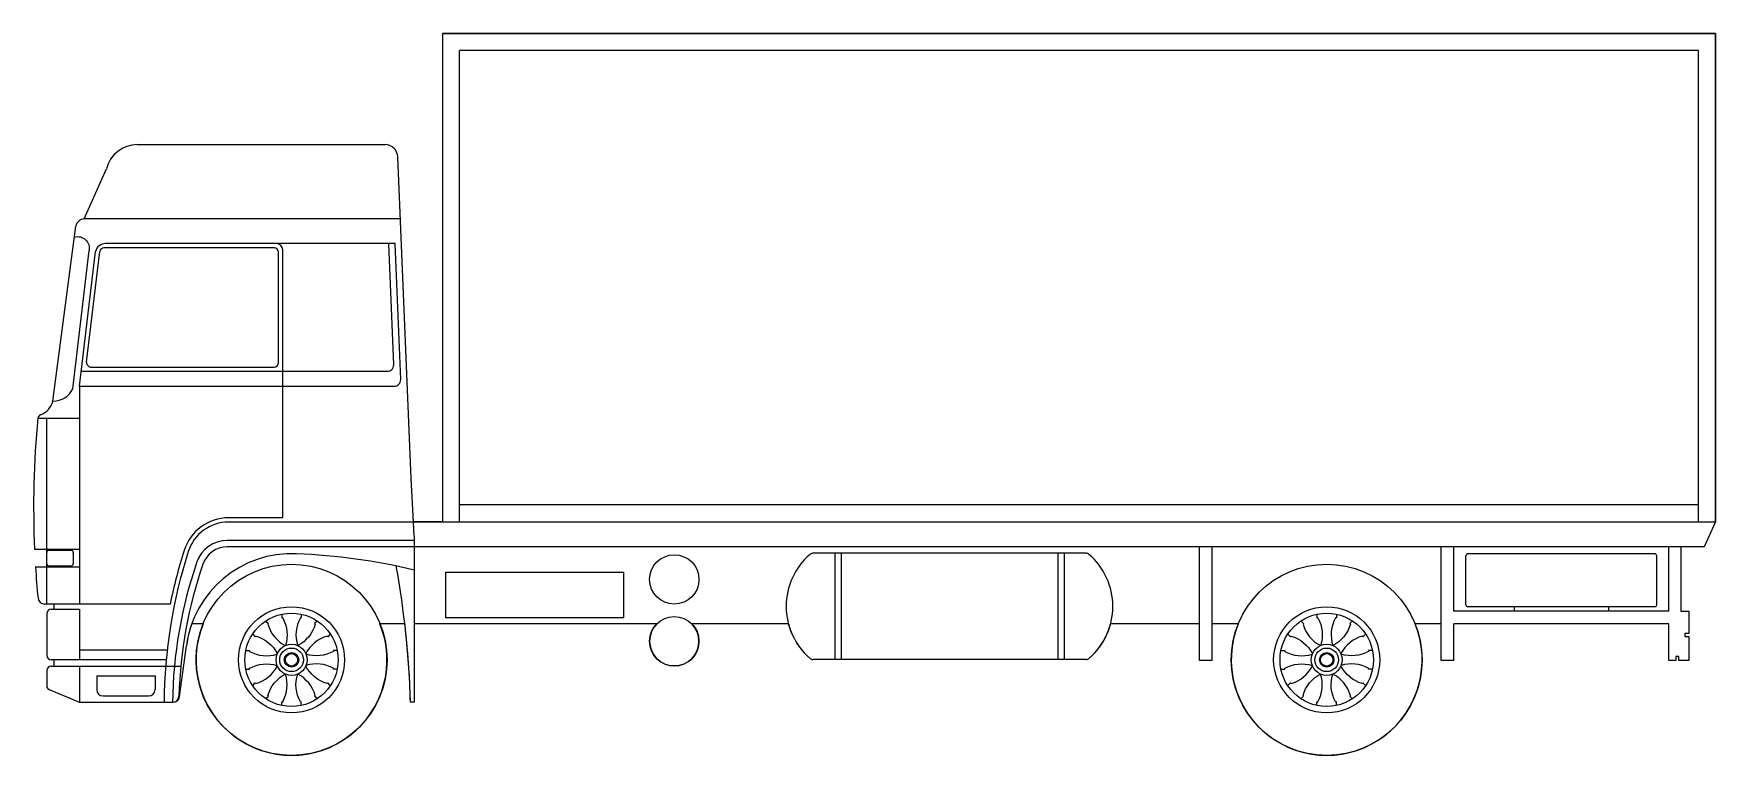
# Model space of a CAD drawing. Extents: x -1.22 to 6.71, y 0 to 3.4.
import ezdxf

# ---------------------------------------------------------------- set-up
doc = ezdxf.new("R2010")
doc.units = 0
doc.header["$MEASUREMENT"] = 0
doc.layers.get('0').update_dxf_attribs({"linetype": 'CONTINUOUS'})

msp = doc.modelspace()

# ---------------------------------------------------------------- linework, layer by layer
for p, q in [((6.7115, 3.4), (0.7115, 3.4)), ((0.7115, 3.4), (0.7115, 1.1)), ((6.7115, 3.4), (0.7115, 3.4)), ((6.7115, 1.1), (6.7115, 3.4)), ((6.7115, 1.1), (6.7115, 3.4)), ((0.7915, 1.1), (0.7915, 3.32)), ((6.6315, 3.32), (0.7915, 3.32)), ((6.6315, 1.1), (6.6315, 3.32)), ((-0.7269, 2.8771), (0.4408, 2.8771)), ((-0.7269, 2.8771), (0.4408, 2.8771)), ((0.5642, 1.3049), (0.5008, 2.8196)), ((0.5642, 1.3049), (0.5008, 2.8196)), ((-0.9768, 2.5271), (-0.8726, 2.7626)), ((-0.9768, 2.5271), (-0.8726, 2.7626)), ((-1.1246, 1.6691), (-1.0164, 2.4928)), ((-1.1246, 1.6691), (-1.0164, 2.4928)), ((0.513, 2.5271), (-0.9768, 2.5271)), ((-0.0813, 2.3909), (-0.8845, 2.3909)), ((0.4878, 2.4109), (-0.8762, 2.4109)), ((-0.0413, 1.1189), (-0.0413, 2.3809)), ((0.4817, 1.8405), (0.4579, 2.4096)), ((0.5146, 1.7705), (0.4878, 2.4109)), ((-1.0309, 1.7269), (-0.9541, 2.3779)), ((-0.9992, 1.7392), (-0.9243, 2.3743)), ((-0.9659, 1.8516), (-0.9043, 2.3732)), ((-0.0613, 1.8492), (-0.0613, 2.3709)), ((-0.946, 1.8292), (-0.0813, 1.8292)), ((-0.991, 1.8092), (0.4517, 1.8092)), ((-0.9992, 1.7392), (0.4847, 1.7392)), ((-0.9992, 1.7392), (-0.9992, 0.713)), ((-1.1958, 1.5878), (-0.9992, 1.5878)), ((-1.1538, 0.713), (-1.1538, 1.5878)), ((0.5749, 1.0989), (0.5642, 1.3049)), ((0.5749, 1.0989), (0.5642, 1.3049)), ((-0.0413, 1.1189), (-0.2964, 1.1189)), ((6.6315, 1.18), (0.7915, 1.18)), ((0.5749, 1.0989), (-0.2964, 1.0989)), ((0.5748, 1.1), (6.7115, 1.1)), ((0.5784, 1.0322), (0.5749, 1.0989)), ((0.5784, 1.0322), (0.5784, 0.25)), ((6.7115, 1.1), (6.6581, 0.9818)), ((6.7115, 1.1), (6.6581, 0.9818)), ((-1.2114, 0.971), (-0.9992, 0.971)), ((-1.2114, 0.971), (-1.1538, 0.971)), ((-1.1538, 0.8878), (-1.1538, 0.971)), ((-1.1438, 0.966), (-1.0392, 0.966)), ((-1.0292, 0.956), (-1.0292, 0.9028)), ((0.5784, 1.0118), (-0.3042, 1.0118)), ((0.5784, 0.9818), (-0.3042, 0.9818)), ((6.6581, 0.9818), (0.5784, 0.9818)), ((3.7459, 0.9518), (2.4572, 0.9518)), ((2.5611, 0.9518), (2.5611, 0.4518)), ((2.5911, 0.9518), (2.5911, 0.4518)), ((3.6119, 0.9518), (3.6119, 0.4518)), ((3.6419, 0.9518), (3.6419, 0.4518)), ((4.2794, 0.4463), (4.2794, 0.9818)), ((4.3394, 0.4463), (4.3394, 0.9818)), ((5.4194, 0.4463), (5.4194, 0.9818)), ((5.4794, 0.6798), (5.4794, 0.9818)), ((6.4915, 0.6798), (6.4915, 0.9818)), ((6.5488, 0.9818), (6.5488, 0.6798)), ((6.5488, 0.9818), (6.5488, 0.6798)), ((6.6581, 0.9818), (6.5488, 0.9818)), ((-1.2069, 0.8878), (-0.9992, 0.8878)), ((-1.2069, 0.8878), (-1.1538, 0.8878)), ((-1.1438, 0.8928), (-1.0392, 0.8928)), ((5.5354, 0.7098), (5.5354, 0.9398)), ((6.4254, 0.9498), (5.5454, 0.9498)), ((6.4354, 0.7098), (6.4354, 0.9398)), ((0.7276, 0.6482), (0.7276, 0.8636)), ((0.7276, 0.8636), (1.5656, 0.8636)), ((1.5656, 0.6482), (1.5656, 0.8636)), ((-0.5719, 0.713), (-1.1652, 0.713)), ((-1.12, 0.713), (-1.1652, 0.713)), ((-1.1538, 0.6685), (-1.1538, 0.47)), ((-1.1538, 0.6685), (-1.1538, 0.47)), ((-1.1338, 0.6885), (-0.9992, 0.6885)), ((-1.1338, 0.6885), (-1.12, 0.6885)), ((-1.12, 0.713), (-1.12, 0.6885)), ((-1.12, 0.713), (-1.12, 0.6885)), ((-0.9992, 0.6885), (-0.9992, 0.45)), ((1.5656, 0.6482), (0.7276, 0.6482)), ((6.4915, 0.6798), (5.4794, 0.6798)), ((6.4254, 0.6998), (5.5454, 0.6998)), ((5.7636, 0.6998), (5.7636, 0.6798)), ((6.2073, 0.6998), (6.2073, 0.6798)), ((6.5488, 0.6798), (6.5865, 0.6798)), ((6.5488, 0.6798), (6.5865, 0.6798)), ((6.5865, 0.6798), (6.5865, 0.5748)), ((6.5865, 0.6798), (6.5865, 0.5748)), ((-0.4167, 0.6198), (-0.4703, 0.6198)), ((-0.4167, 0.6198), (-0.4703, 0.6198)), ((0.5339, 0.6198), (0.4167, 0.6198)), ((0.5339, 0.6198), (0.4167, 0.6198)), ((1.7218, 0.6198), (0.5784, 0.6198)), ((1.7218, 0.6198), (0.5784, 0.6198)), ((0.5784, 0.6198), (0.5784, 0.25)), ((2.3421, 0.6198), (1.8866, 0.6198)), ((2.3421, 0.6198), (1.8866, 0.6198)), ((4.2794, 0.6198), (3.8609, 0.6198)), ((4.2794, 0.6198), (3.8609, 0.6198)), ((4.2794, 0.4463), (4.2794, 0.6198)), ((4.4627, 0.6198), (4.3394, 0.6198)), ((4.4627, 0.6198), (4.3394, 0.6198)), ((4.3394, 0.4463), (4.3394, 0.6198)), ((5.4194, 0.6198), (5.2962, 0.6198)), ((5.4194, 0.6198), (5.2962, 0.6198)), ((5.4194, 0.4463), (5.4194, 0.6198)), ((5.4794, 0.4463), (5.4794, 0.6198)), ((6.4915, 0.6198), (5.4794, 0.6198)), ((6.4915, 0.6198), (5.4794, 0.6198)), ((5.4794, 0.4463), (5.4794, 0.6198)), ((6.4915, 0.4463), (6.4915, 0.6198)), ((6.4915, 0.4463), (6.4915, 0.6198)), ((6.5865, 0.5748), (6.5674, 0.5748)), ((6.5674, 0.5748), (6.5674, 0.5606)), ((6.5674, 0.5748), (6.5674, 0.5606)), ((6.5865, 0.5748), (6.5674, 0.5748)), ((6.5674, 0.5606), (6.5865, 0.5606)), ((6.5674, 0.5606), (6.5865, 0.5606)), ((6.5865, 0.5606), (6.5865, 0.4463)), ((6.5865, 0.5606), (6.5865, 0.4463)), ((-0.5861, 0.495), (-0.9992, 0.495)), ((-0.5275, 0.276), (-0.4956, 0.5159)), ((-0.5275, 0.276), (-0.4956, 0.5159)), ((-1.1538, 0.4), (-1.1538, 0.3275)), ((-1.1538, 0.4), (-1.1538, 0.3275)), ((-0.5907, 0.45), (-1.1338, 0.45)), ((-1.12, 0.45), (-1.1338, 0.45)), ((-1.1338, 0.42), (-0.5221, 0.42)), ((-1.1338, 0.42), (-1.12, 0.42)), ((-1.12, 0.45), (-1.12, 0.42)), ((-1.12, 0.45), (-1.12, 0.42)), ((-0.9992, 0.42), (-0.9992, 0.25)), ((3.7459, 0.4518), (2.4572, 0.4518)), ((3.7459, 0.4518), (2.4572, 0.4518)), ((4.3394, 0.4463), (4.2794, 0.4463)), ((4.3394, 0.4463), (4.2794, 0.4463)), ((5.4794, 0.4463), (5.4194, 0.4463)), ((5.4794, 0.4463), (5.4194, 0.4463)), ((6.5248, 0.4463), (6.4915, 0.4463)), ((6.5248, 0.4463), (6.4915, 0.4463)), ((6.539, 0.4655), (6.5248, 0.4655)), ((6.5248, 0.4655), (6.5248, 0.4463)), ((6.5248, 0.4655), (6.5248, 0.4463)), ((6.539, 0.4655), (6.5248, 0.4655)), ((6.539, 0.4463), (6.539, 0.4655)), ((6.539, 0.4463), (6.539, 0.4655)), ((6.5865, 0.4463), (6.539, 0.4463)), ((6.5865, 0.4463), (6.539, 0.4463)), ((-0.9184, 0.375), (-0.6434, 0.375)), ((-0.9184, 0.375), (-0.9184, 0.31)), ((-0.6434, 0.375), (-0.6434, 0.31)), ((-1.0051, 0.2516), (-1.1416, 0.3091)), ((-1.0051, 0.2516), (-1.1416, 0.3091)), ((-0.9974, 0.25), (-0.5573, 0.25)), ((-0.9974, 0.25), (-0.5573, 0.25)), ((-0.8884, 0.28), (-0.6734, 0.28)), ((0.5784, 0.25), (0.5605, 0.25)), ((0.5784, 0.25), (0.5605, 0.25))]:
    msp.add_line(p, q)
msp.add_lwpolyline([(0.7115, 3.4), (6.7115, 3.4), (6.7115, 1.1), (6.7115, 3.4), (0.7115, 3.4), (0.7115, 1.1), (0.5748, 1.1)])
for points in [[(-1.023, 2.4423, -0.540036), (-0.9541, 2.3779, 0.084606)], [(-0.0458, 0.6644), (-0.0458, 0.6477), (-0.0416, 0.6477, -0.206806), (-0.0289, 0.5172, 1.723661)], [(0.0458, 0.6644), (0.0458, 0.6477), (0.0416, 0.6477, 0.206806), (0.0289, 0.5172, -1.723661)], [(4.8336, 0.6644), (4.8336, 0.6477), (4.8378, 0.6477, -0.206806), (4.8506, 0.5172, 1.723661)], [(4.9252, 0.6644), (4.9252, 0.6477), (4.921, 0.6477, 0.206806), (4.9083, 0.5172, -1.723661)], [(-0.1826, 0.5705), (-0.1708, 0.5587), (-0.1678, 0.5616, -0.205207), (-0.067, 0.4793, 1.723661)], [(-0.1205, 0.6326), (-0.1087, 0.6208), (-0.1116, 0.6178, 0.205207), (-0.0293, 0.517, -1.723661)], [(0.1205, 0.6326), (0.1087, 0.6208), (0.1116, 0.6178, -0.205207), (0.0293, 0.517, 1.723661)], [(0.1826, 0.5705), (0.1708, 0.5587), (0.1678, 0.5616, 0.205207), (0.067, 0.4793, -1.723661)], [(4.6968, 0.5705), (4.7086, 0.5587), (4.7116, 0.5616, -0.205207), (4.8124, 0.4793, 1.723661)], [(4.7589, 0.6326), (4.7707, 0.6208), (4.7678, 0.6178, 0.205207), (4.8501, 0.517, -1.723661)], [(4.9999, 0.6326), (4.9881, 0.6208), (4.9911, 0.6178, -0.205207), (4.9087, 0.517, 1.723661)], [(5.062, 0.5705), (5.0502, 0.5587), (5.0473, 0.5616, 0.205207), (4.9464, 0.4793, -1.723661)], [(-0.2143, 0.4939), (-0.1976, 0.4939), (-0.1976, 0.4897, 0.205207), (-0.0681, 0.4767, -1.723661)], [(0.2143, 0.4939), (0.1976, 0.4939), (0.1976, 0.4897, -0.205207), (0.0681, 0.4767, 1.723661)], [(4.6651, 0.4939), (4.6818, 0.4939), (4.6818, 0.4897, 0.205207), (4.8113, 0.4767, -1.723661)], [(5.0937, 0.4939), (5.077, 0.4939), (5.077, 0.4897, -0.205207), (4.9475, 0.4767, 1.723661)], [(-0.2143, 0.4061), (-0.1976, 0.4061), (-0.1976, 0.4103, -0.205207), (-0.0681, 0.4233, 1.723661)], [(-0.1826, 0.3295), (-0.1708, 0.3413), (-0.1678, 0.3384, 0.205207), (-0.067, 0.4207, -1.723661)], [(0.1826, 0.3295), (0.1708, 0.3413), (0.1678, 0.3384, -0.205207), (0.067, 0.4207, 1.723661)], [(0.2143, 0.4061), (0.1976, 0.4061), (0.1976, 0.4103, 0.205207), (0.0681, 0.4233, -1.723661)], [(4.6651, 0.4061), (4.6818, 0.4061), (4.6818, 0.4103, -0.205207), (4.8113, 0.4233, 1.723661)], [(4.6968, 0.3295), (4.7086, 0.3413), (4.7116, 0.3384, 0.205207), (4.8124, 0.4207, -1.723661)], [(5.062, 0.3295), (5.0502, 0.3413), (5.0473, 0.3384, -0.205207), (4.9464, 0.4207, 1.723661)], [(5.0937, 0.4061), (5.077, 0.4061), (5.077, 0.4103, 0.205207), (4.9475, 0.4233, -1.723661)], [(-0.1205, 0.2674), (-0.1087, 0.2792), (-0.1116, 0.2822, -0.205207), (-0.0293, 0.383, 1.723661)], [(-0.0458, 0.2356), (-0.0458, 0.2523), (-0.0416, 0.2523, 0.206806), (-0.0289, 0.3828, -1.723661)], [(0.0458, 0.2356), (0.0458, 0.2523), (0.0416, 0.2523, -0.206806), (0.0289, 0.3828, 1.723661)], [(0.1205, 0.2674), (0.1087, 0.2792), (0.1116, 0.2822, 0.205207), (0.0293, 0.383, -1.723661)], [(4.7589, 0.2674), (4.7707, 0.2792), (4.7678, 0.2822, -0.205207), (4.8501, 0.383, 1.723661)], [(4.8336, 0.2356), (4.8336, 0.2523), (4.8378, 0.2523, 0.206806), (4.8506, 0.3828, -1.723661)], [(4.9252, 0.2356), (4.9252, 0.2523), (4.921, 0.2523, -0.206806), (4.9083, 0.3828, 1.723661)], [(4.9999, 0.2674), (4.9881, 0.2792), (4.9911, 0.2822, 0.205207), (4.9087, 0.383, -1.723661)]]:
    msp.add_lwpolyline(points, format="xyb")
for centre, radius in [((0, 0.45), 0.45), ((1.8042, 0.8287), 0.1164), ((4.8794, 0.45), 0.45), ((0, 0.45), 0.25), ((0, 0.45), 0.22), ((1.8042, 0.5375), 0.1164), ((4.8794, 0.45), 0.25), ((4.8794, 0.45), 0.22), ((0, 0.45), 0.0731), ((0, 0.45), 0.0557), ((0, 0.45), 0.0342), ((0, 0.45), 0.0294), ((4.8794, 0.45), 0.0731), ((4.8794, 0.45), 0.0557), ((4.8794, 0.45), 0.0342), ((4.8794, 0.45), 0.0294)]:
    msp.add_circle(centre, radius)
for centre, radius, start, end in [((-0.7269, 2.7271), 0.15, 90, 166.32761), ((-0.7269, 2.7271), 0.15, 90, 166.32761), ((0.4408, 2.8171), 0.06, 2.39658, 90), ((0.4408, 2.8171), 0.06, 2.39658, 90), ((-0.9768, 2.4871), 0.04, 90, 171.86128), ((-0.9768, 2.4871), 0.04, 90, 171.86128), ((-0.8762, 2.3609), 0.05, 90, 164.39242), ((-0.8845, 2.3709), 0.02, 90, 173.27395), ((-0.0813, 2.3709), 0.02, 360, 90), ((-0.0713, 2.3809), 0.03, 0, 90), ((-0.946, 1.8492), 0.02, 173.27395, 270), ((-0.0813, 1.8492), 0.02, 270, 360), ((0.4517, 1.8392), 0.03, 270, 2.39658), ((0.4847, 1.7692), 0.03, 270, 2.39658), ((-1.2181, 1.6952), 0.0971, 291.12681, 344.43562), ((-1.2181, 1.6952), 0.0971, 291.12681, 344.43562), ((-1.1217, 1.7692), 0.1001, 268.32475, 335.01815), ((3.2317, 1.1678), 4.4474, 174.58079, 182.53618), ((3.2317, 1.1678), 4.4474, 174.58079, 182.53618), ((-1.1759, 1.5859), 0.02, 111.12681, 174.58079), ((-1.1759, 1.5859), 0.02, 111.12681, 174.58079), ((-0.2964, 0.8989), 0.22, 90, 162.31527), ((-0.2964, 0.8989), 0.2, 90, 162.31527), ((-1.1438, 0.956), 0.01, 90, 180), ((-1.0392, 0.956), 0.01, 0, 90), ((1.8166, 0.2252), 2.4178, 162.31527, 179.41256), ((1.8166, 0.2252), 2.4378, 162.31527, 168.45839), ((-0.3042, 0.8618), 0.15, 90, 160.88483), ((-0.3042, 0.8618), 0.12, 90, 160.88483), ((2.4572, 0.9318), 0.02, 90, 130.67795), ((3.7459, 0.9318), 0.02, 49.32205, 90), ((3.2317, 1.1678), 4.4474, 183.60983, 185.5187), ((3.2317, 1.1678), 4.4474, 183.60983, 185.5187), ((-1.1438, 0.9028), 0.01, 180, 270), ((-1.0392, 0.9028), 0.01, 270, 0), ((1.5292, 0.2264), 2.0904, 160.88483, 179.36326), ((1.5292, 0.2264), 2.0604, 160.88483, 178.53031), ((0, 0.45), 0.5, 87.26968, 172.42841), ((-0.0808, -1.8389), 2.7903, 76.33515, 87.85126), ((-3.6711, 0.1311), 4.2334, 1.60927, 10.35011), ((2.6548, 0.7018), 0.3233, 130.67795, 229.32205), ((3.5482, 0.7018), 0.3233, 310.67795, 49.32205), ((5.5454, 0.9398), 0.01, 90, 180), ((6.4254, 0.9398), 0.01, 0, 90), ((-1.1652, 0.743), 0.03, 185.5187, 270), ((-1.1652, 0.743), 0.03, 185.5187, 270), ((-1.1338, 0.6685), 0.02, 90, 180), ((-1.1338, 0.6685), 0.02, 90, 180), ((5.5454, 0.7098), 0.01, 180, 270), ((6.4254, 0.7098), 0.01, 270, 0), ((0, 0.45), 0.5, 160.15197, 172.42841), ((0, 0.45), 0.45, 157.83645, 22.16355), ((-3.6711, 0.1311), 4.2334, 1.60927, 6.62835), ((1.8042, 0.5375), 0.1164, 135.05917, 44.94083), ((2.6548, 0.7018), 0.3233, 194.70171, 229.32205), ((3.5482, 0.7018), 0.3233, 310.67795, 345.29829), ((4.8794, 0.45), 0.45, 157.83645, 22.16355), ((-1.1338, 0.47), 0.02, 180, 270), ((-1.1338, 0.47), 0.02, 180, 270), ((-1.1338, 0.4), 0.02, 90, 180), ((-1.1338, 0.4), 0.02, 90, 180), ((2.4572, 0.4718), 0.02, 229.32205, 270), ((2.4572, 0.4718), 0.02, 229.32205, 270), ((3.7459, 0.4718), 0.02, 270, 310.67795), ((3.7459, 0.4718), 0.02, 270, 310.67795), ((-1.1338, 0.3275), 0.02, 180, 247.1526), ((-1.1338, 0.3275), 0.02, 180, 247.1526), ((-0.9974, 0.27), 0.02, 247.1526, 270), ((-0.9974, 0.27), 0.02, 247.1526, 270), ((-0.8884, 0.31), 0.03, 180, 270), ((-0.6734, 0.31), 0.03, 270, 0), ((-0.5605, 0.28), 0.03, 270, 358.53031), ((-0.5573, 0.28), 0.03, 270, 352.42841), ((-0.5573, 0.28), 0.03, 270, 352.42841)]:
    msp.add_arc(centre, radius, start, end)

doc.saveas('drawing.dxf')
